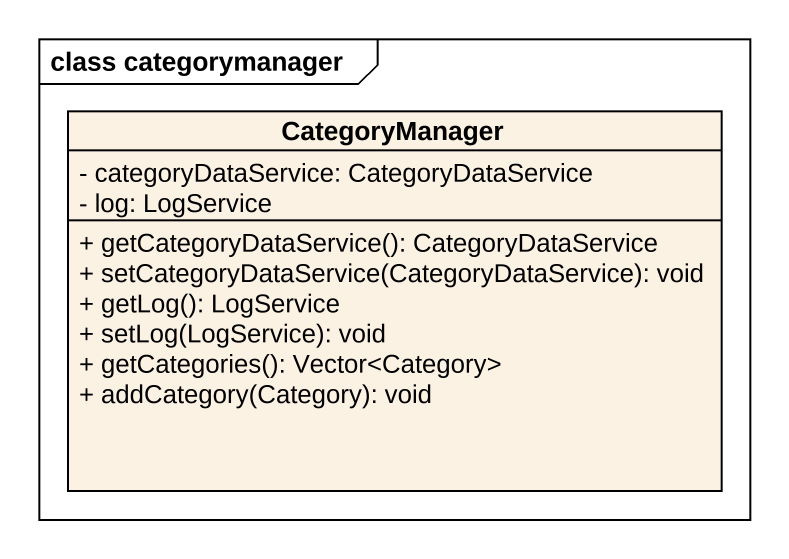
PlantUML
@startuml
mainframe class categorymanager
hide circle
hide empty members
skinparam classAttributeIconSize 0
class CategoryManager {
  - categoryDataService: CategoryDataService
  - log: LogService
  + getCategoryDataService(): CategoryDataService
  + setCategoryDataService(CategoryDataService): void
  + getLog(): LogService
  + setLog(LogService): void
  + getCategories(): Vector<Category>
  + addCategory(Category): void
}
@enduml
